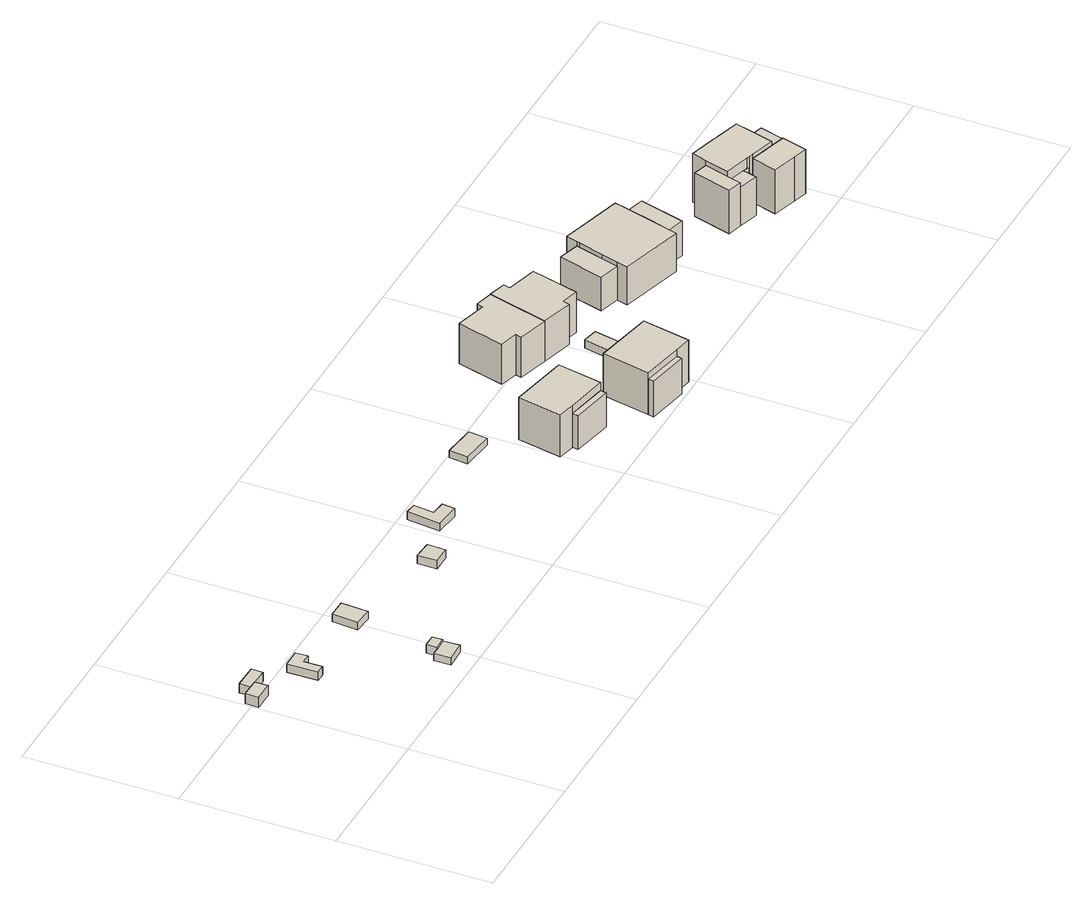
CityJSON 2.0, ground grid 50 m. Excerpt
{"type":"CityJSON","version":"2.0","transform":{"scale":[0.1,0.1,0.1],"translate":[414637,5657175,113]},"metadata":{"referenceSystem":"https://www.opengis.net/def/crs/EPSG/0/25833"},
"CityObjects":{
"building1":{"type":"Building","attributes":{"Dachtyp_tdc":"tdcFreeFormRoof","Gemeindeschluessel":14612000,"Dachneigung":38.7,"QualitaetDacherkennung":71,"Geometrietyp2DReferenz":"3000","measuredHeight":4.62,"function":"31001_9998","roofType":"5000"},"geometry":[{"type":"Solid","lod":"1","boundaries":[[[[0,1,2,3]],[[4,5,6,7]],[[3,5,4,0]],[[2,6,5,3]],[[1,7,6,2]],[[0,4,7,1]]]]}]},
"building2":{"type":"Building","attributes":{"Dachtyp_tdc":"tdcPolyFlatRoof","Gemeindeschluessel":14612000,"Dachneigung":3.55,"QualitaetDacherkennung":75,"Geometrietyp2DReferenz":"3000","measuredHeight":3.56,"function":"31001_9998","roofType":"2100"},"geometry":[{"type":"Solid","lod":"1","boundaries":[[[[8,9,10,11,12]],[[13,14,15,16,17]],[[12,14,13,8]],[[11,15,14,12]],[[10,16,15,11]],[[9,17,16,10]],[[8,13,17,9]]]]}]},
"building3":{"type":"Building","attributes":{"Dachtyp_tdc":"tdcFreeFormRoof","Gemeindeschluessel":14612000,"Dachneigung":17.4,"QualitaetDacherkennung":58,"Geometrietyp2DReferenz":"3000","measuredHeight":3.34,"function":"31001_9998","roofType":"5000"},"geometry":[{"type":"Solid","lod":"1","boundaries":[[[[18,19,20,21,22,23]],[[24,25,26,27,28,29]],[[23,25,24,18]],[[22,26,25,23]],[[21,27,26,22]],[[20,28,27,21]],[[19,29,28,20]],[[18,24,29,19]]]]}]},
"building4":{"type":"Building","attributes":{"Gemeindeschluessel":14612000,"Geometrietyp2DReferenz":"3000","function":"31001_9998","roofType":"9999"},"children":["building4-1","building4-2"]},
"building4-1":{"type":"BuildingPart","attributes":{"Dachtyp_tdc":"tdcGableRoof","Dachneigung":11.29,"QualitaetDacherkennung":55,"Geometrietyp2DReferenz":"3000","measuredHeight":3.39,"roofType":"3100"},"parents":["building4"],"geometry":[{"type":"Solid","lod":"1","boundaries":[[[[30,31,32,33]],[[34,35,36,37]],[[33,35,34,30]],[[32,36,35,33]],[[31,37,36,32]],[[30,34,37,31]]]]}]},
"building4-2":{"type":"BuildingPart","attributes":{"Dachtyp_tdc":"tdcPolyFlatRoof","Dachneigung":14.03,"QualitaetDacherkennung":72,"Geometrietyp2DReferenz":"3000","measuredHeight":3.42,"roofType":"2100"},"parents":["building4"],"geometry":[{"type":"Solid","lod":"1","boundaries":[[[[38,39,40,41,42]],[[43,34,37,44,45]],[[42,34,43,38]],[[41,37,34,42]],[[40,44,37,41]],[[39,45,44,40]],[[38,43,45,39]]]]}]},
"building5":{"type":"Building","attributes":{"Dachtyp_tdc":"tdcGableRoof","Gemeindeschluessel":14612000,"Dachneigung":10.22,"QualitaetDacherkennung":71,"Geometrietyp2DReferenz":"3000","measuredHeight":3.08,"function":"31001_9998","roofType":"3100"},"geometry":[{"type":"Solid","lod":"1","boundaries":[[[[46,47,48,49]],[[50,51,52,53]],[[49,51,50,46]],[[48,52,51,49]],[[47,53,52,48]],[[46,50,53,47]]]]}]},
"building6":{"type":"Building","attributes":{"Dachtyp_tdc":"tdcPolyFlatRoof","Gemeindeschluessel":14612000,"Dachneigung":5.16,"QualitaetDacherkennung":87,"Geometrietyp2DReferenz":"3000","measuredHeight":3.17,"function":"31001_9998","roofType":"2100"},"geometry":[{"type":"Solid","lod":"1","boundaries":[[[[54,55,56,57]],[[58,59,60,61]],[[57,59,58,54]],[[56,60,59,57]],[[55,61,60,56]],[[54,58,61,55]]]]}]},
"building7":{"type":"Building","attributes":{"Dachtyp_tdc":"tdcFreeFormRoof","Gemeindeschluessel":14612000,"Dachneigung":10.49,"QualitaetDacherkennung":47,"Geometrietyp2DReferenz":"3000","measuredHeight":3.52,"function":"31001_9998","roofType":"5000"},"geometry":[{"type":"Solid","lod":"1","boundaries":[[[[62,63,64,65,66,67]],[[68,69,70,71,72,73]],[[67,69,68,62]],[[66,70,69,67]],[[65,71,70,66]],[[64,72,71,65]],[[63,73,72,64]],[[62,68,73,63]]]]}]},
"building8":{"type":"Building","attributes":{"Dachtyp_tdc":"tdcPolyFlatRoof","Gemeindeschluessel":14612000,"Dachneigung":0,"QualitaetDacherkennung":71,"Geometrietyp2DReferenz":"3000","measuredHeight":2.48,"function":"31001_9998","roofType":"1000"},"geometry":[{"type":"Solid","lod":"1","boundaries":[[[[74,75,76,77]],[[78,79,80,81]],[[77,79,78,74]],[[76,80,79,77]],[[75,81,80,76]],[[74,78,81,75]]]]}]},
"building9":{"type":"Building","attributes":{"Gemeindeschluessel":14612000,"Geometrietyp2DReferenz":"3000","function":"31001_9998","roofType":"9999"},"children":["building9-1","building9-2"]},
"building9-1":{"type":"BuildingPart","attributes":{"Dachtyp_tdc":"tdcFreeFormRoof","Dachneigung":55.28,"QualitaetDacherkennung":6,"Geometrietyp2DReferenz":"3000","measuredHeight":12.89,"roofType":"5000"},"parents":["building9"],"geometry":[{"type":"Solid","lod":"1","boundaries":[[[[82,83,84,85]],[[86,87,88,89]],[[85,87,86,82]],[[84,88,87,85]],[[83,89,88,84]],[[82,86,89,83]]]]}]},
"building9-2":{"type":"BuildingPart","attributes":{"Dachtyp_tdc":"tdcHipRoof","Dachneigung":12.16,"QualitaetDacherkennung":84,"Geometrietyp2DReferenz":"3000","measuredHeight":15.83,"roofType":"3200"},"parents":["building9"],"geometry":[{"type":"Solid","lod":"1","boundaries":[[[[90,91,92,93,94]],[[95,88,87,96,97]],[[94,88,95,90]],[[93,87,88,94]],[[92,96,87,93]],[[91,97,96,92]],[[90,95,97,91]]]]}]},
"building10":{"type":"Building","attributes":{"Gemeindeschluessel":14612000,"Geometrietyp2DReferenz":"3000","function":"31001_9998","roofType":"9999"},"children":["building10-1","building10-2"]},
"building10-1":{"type":"BuildingPart","attributes":{"Dachtyp_tdc":"tdcHipRoof","Dachneigung":12,"QualitaetDacherkennung":77,"Geometrietyp2DReferenz":"3000","measuredHeight":15.8,"roofType":"3200"},"parents":["building10"],"geometry":[{"type":"Solid","lod":"1","boundaries":[[[[98,99,100,101,102]],[[103,104,105,106,107]],[[102,104,103,98]],[[101,105,104,102]],[[100,106,105,101]],[[99,107,106,100]],[[98,103,107,99]]]]}]},
"building10-2":{"type":"BuildingPart","attributes":{"Dachtyp_tdc":"tdcFreeFormRoof","Dachneigung":69.5,"QualitaetDacherkennung":18,"Geometrietyp2DReferenz":"3000","measuredHeight":14.09,"roofType":"5000"},"parents":["building10"],"geometry":[{"type":"Solid","lod":"1","boundaries":[[[[108,109,110,111]],[[103,112,113,104]],[[111,112,103,108]],[[110,113,112,111]],[[109,104,113,110]],[[108,103,104,109]]]]}]},
"building11":{"type":"Building","attributes":{"Dachtyp_tdc":"tdcFreeFormRoof","Gemeindeschluessel":14612000,"Dachneigung":34.05,"QualitaetDacherkennung":10,"Geometrietyp2DReferenz":"3000","measuredHeight":17.5,"function":"31001_9998","roofType":"5000"},"geometry":[{"type":"Solid","lod":"1","boundaries":[[[[114,115,116,117,118,119,120,121]],[[122,123,124,125,126,127,128,129]],[[121,123,122,114]],[[120,124,123,121]],[[119,125,124,120]],[[118,126,125,119]],[[117,127,126,118]],[[116,128,127,117]],[[115,129,128,116]],[[114,122,129,115]]]]}]},
"building12":{"type":"Building","attributes":{"Dachtyp_tdc":"tdcPolyFlatRoof","Gemeindeschluessel":14612000,"Dachneigung":4.95,"QualitaetDacherkennung":83,"Geometrietyp2DReferenz":"3000","measuredHeight":3.17,"function":"31001_9998","roofType":"2100"},"geometry":[{"type":"Solid","lod":"1","boundaries":[[[[130,131,132,133]],[[134,135,136,137]],[[133,135,134,130]],[[132,136,135,133]],[[131,137,136,132]],[[130,134,137,131]]]]}]},
"building13":{"type":"Building","attributes":{"Dachtyp_tdc":"tdcFreeFormRoof","Gemeindeschluessel":14612000,"Dachneigung":33.09,"QualitaetDacherkennung":10,"Geometrietyp2DReferenz":"3000","measuredHeight":18.16,"function":"31001_9998","roofType":"5000"},"geometry":[{"type":"Solid","lod":"1","boundaries":[[[[138,139,140,141,142,143,144,145]],[[146,128,127,147,148,149,150,151]],[[145,128,146,138]],[[144,127,128,145]],[[143,147,127,144]],[[142,148,147,143]],[[141,149,148,142]],[[140,150,149,141]],[[139,151,150,140]],[[138,146,151,139]]]]}]},
"building14":{"type":"Building","attributes":{"Gemeindeschluessel":14612000,"Geometrietyp2DReferenz":"3000","function":"31001_9998","roofType":"9999"},"children":["building14-1","building14-2","building14-3"]},
"building14-1":{"type":"BuildingPart","attributes":{"Dachtyp_tdc":"tdcCutGableRoof","Dachneigung":0.098,"QualitaetDacherkennung":15,"Geometrietyp2DReferenz":"3000","measuredHeight":14.91,"roofType":"9999"},"parents":["building14"],"geometry":[{"type":"Solid","lod":"1","boundaries":[[[[152,153,154,155]],[[156,157,158,159]],[[155,157,156,152]],[[154,158,157,155]],[[153,159,158,154]],[[152,156,159,153]]]]}]},
"building14-2":{"type":"BuildingPart","attributes":{"Dachtyp_tdc":"tdcPolyFlatRoof","Dachneigung":0,"QualitaetDacherkennung":35,"Geometrietyp2DReferenz":"3000","measuredHeight":12.03,"roofType":"1000"},"parents":["building14"],"geometry":[{"type":"Solid","lod":"1","boundaries":[[[[160,161,162,163,164]],[[165,166,167,168,169]],[[164,166,165,160]],[[163,167,166,164]],[[162,168,167,163]],[[161,169,168,162]],[[160,165,169,161]]]]}]},
"building14-3":{"type":"BuildingPart","attributes":{"Dachtyp_tdc":"tdcCutGableRoof","Dachneigung":25.61,"QualitaetDacherkennung":38,"Geometrietyp2DReferenz":"3000","measuredHeight":17.74,"roofType":"9999"},"parents":["building14"],"geometry":[{"type":"Solid","lod":"1","boundaries":[[[[170,171,172,173,174,175,176,177,178,179,180,181,182]],[[167,183,184,156,185,186,159,187,188,169,168,189,190]],[[181,183,167,182]],[[180,184,183,181]],[[179,156,184,180]],[[178,185,156,179]],[[177,186,185,178]],[[176,159,186,177]],[[175,187,159,176]],[[174,188,187,175]],[[173,169,188,174]],[[172,168,169,173]],[[171,189,168,172]],[[170,190,189,171]],[[182,167,190,170]]]]}]},
"building15":{"type":"Building","attributes":{"Gemeindeschluessel":14612000,"Geometrietyp2DReferenz":"3000","function":"31001_9998","roofType":"9999"},"children":["building15-1","building15-2","building15-3","building15-4","building15-5"]},
"building15-1":{"type":"BuildingPart","attributes":{"Dachtyp_tdc":"tdcPolyFlatRoof","Dachneigung":4.22,"QualitaetDacherkennung":36,"Geometrietyp2DReferenz":"3000","measuredHeight":15.57,"roofType":"2100"},"parents":["building15"],"geometry":[{"type":"Solid","lod":"1","boundaries":[[[[191,192,193,194,195]],[[196,197,198,199,200]],[[195,196,200,191]],[[194,197,196,195]],[[193,198,197,194]],[[192,199,198,193]],[[191,200,199,192]]]]}]},
"building15-2":{"type":"BuildingPart","attributes":{"Dachtyp_tdc":"tdcPolyFlatRoof","Dachneigung":4.6,"QualitaetDacherkennung":53,"Geometrietyp2DReferenz":"3000","measuredHeight":15.59,"roofType":"2100"},"parents":["building15"],"geometry":[{"type":"Solid","lod":"1","boundaries":[[[[201,202,203,204]],[[205,206,207,208]],[[204,206,205,201]],[[203,207,206,204]],[[202,208,207,203]],[[201,205,208,202]]]]}]},
"building15-3":{"type":"BuildingPart","attributes":{"Dachtyp_tdc":"tdcPolyFlatRoof","Dachneigung":4.69,"QualitaetDacherkennung":42,"Geometrietyp2DReferenz":"3000","measuredHeight":16.26,"roofType":"2100"},"parents":["building15"],"geometry":[{"type":"Solid","lod":"1","boundaries":[[[[209,210,211,212,213]],[[214,207,215,216,217]],[[213,207,214,209]],[[212,215,207,213]],[[211,216,215,212]],[[210,217,216,211]],[[209,214,217,210]]]]}]},
"building15-4":{"type":"BuildingPart","attributes":{"Dachtyp_tdc":"tdcGableRoof","Dachneigung":21.12,"QualitaetDacherkennung":19,"Geometrietyp2DReferenz":"3000","measuredHeight":19.09,"roofType":"3100"},"parents":["building15"],"geometry":[{"type":"Solid","lod":"1","boundaries":[[[[218,219,220,221,222,223,224,225,226,227,228,229]],[[205,208,214,230,231,232,200,233,234,235,236,237]],[[229,208,205,218]],[[228,214,208,229]],[[227,230,214,228]],[[226,231,230,227]],[[225,232,231,226]],[[224,200,232,225]],[[223,233,200,224]],[[222,234,233,223]],[[221,235,234,222]],[[220,236,235,221]],[[219,237,236,220]],[[218,205,237,219]]]]}]},
"building15-5":{"type":"BuildingPart","attributes":{"Dachtyp_tdc":"tdcGableRoof","Dachneigung":54.07,"QualitaetDacherkennung":16,"Geometrietyp2DReferenz":"3000","measuredHeight":15.77,"roofType":"3100"},"parents":["building15"],"geometry":[{"type":"Solid","lod":"1","boundaries":[[[[238,239,240,241,242,243,244,245]],[[246,247,248,249,197,250,232,231]],[[245,247,246,238]],[[244,248,247,245]],[[243,249,248,244]],[[242,197,249,243]],[[241,250,197,242]],[[240,232,250,241]],[[239,231,232,240]],[[238,246,231,239]]]]}]}
},
"vertices":[
[69,520,42],[6,521,42],[5,477,42],[69,477,42],[69,520,6],[69,477,6],[5,477,6],[6,521,6],
[45,521,40],[69,520,40],[125,519,40],[126,557,40],[46,558,40],[45,521,7],[46,558,7],[126,557,7],[125,519,7],[69,520,7],
[258,437,36],[257,477,36],[197,476,36],[199,377,36],[228,377,36],[227,436,36],[258,437,6],[227,436,6],[228,377,6],[199,377,6],[197,476,6],[257,477,6],
[454,115,35],[496,117,35],[495,151,35],[453,150,35],[454,115,5],[453,150,5],[495,151,5],[496,117,5],
[428,115,30],[430,60,30],[498,62,30],[496,117,30],[454,115,30],[428,115,5],[498,62,5],[430,60,5],
[481,463,31],[475,378,31],[537,373,31],[542,462,31],[481,463,4],[542,462,4],[537,373,4],[475,378,4],
[905,354,35],[842,358,35],[843,295,35],[902,294,35],[905,354,6],[902,294,6],[843,295,6],[842,358,6],
[1019,368,31],[1104,358,31],[1109,400,31],[1061,406,31],[1069,473,31],[1032,477,31],[1019,368,3],[1032,477,3],[1069,473,3],[1061,406,3],[1109,400,3],[1104,358,3],
[1463,420,27],[1471,482,27],[1362,495,27],[1355,433,27],[1463,420,3],[1355,433,3],[1362,495,3],[1471,482,3],
[1545,168,130],[1681,141,130],[1685,161,130],[1549,188,130],[1545,168,9],[1549,188,9],[1685,161,9],[1681,141,9],
[1714,307,159],[1519,345,159],[1491,200,159],[1549,188,159],[1685,161,159],[1714,307,9],[1491,200,9],[1519,345,9],
[1924,29,158],[1983,18,158],[2015,175,158],[1819,214,158],[1787,57,158],[1924,29,9],[1787,57,9],[1819,214,9],[2015,175,9],[1983,18,9],
[1924,29,136],[1787,57,136],[1783,37,136],[1920,10,136],[1920,10,9],[1783,37,9],
[1806,487,152],[1800,466,152],[1901,438,152],[1956,637,152],[1898,652,152],[1892,631,152],[1788,659,152],[1746,504,152],[1806,487,9],[1746,504,9],[1788,659,9],[1892,631,9],[1898,652,9],[1956,637,9],[1901,438,9],[1800,466,9],
[2037,240,39],[2058,350,39],[2008,360,39],[1986,250,39],[2037,240,10],[1986,250,10],[2008,360,10],[2058,350,10],
[2006,409,153],[2012,431,153],[2069,415,153],[2111,571,153],[2008,599,153],[2014,621,153],[1956,637,153],[1901,438,153],[2006,409,9],[2014,621,9],[2008,599,9],[2111,571,9],[2069,415,9],[2012,431,9],
[2519,465,129],[2477,316,129],[2546,297,129],[2588,446,129],[2519,465,7],[2588,446,7],[2546,297,7],[2477,316,7],
[2199,395,127],[2267,376,127],[2267,375,127],[2309,524,127],[2240,544,127],[2199,395,7],[2240,544,7],[2309,524,7],[2267,375,7],[2267,376,7],
[2306,513,143],[2283,431,143],[2267,375,143],[2267,376,143],[2257,339,143],[2467,280,143],[2477,316,143],[2493,372,143],[2516,454,143],[2519,465,143],[2529,502,143],[2320,561,143],[2309,524,143],[2320,561,7],[2529,502,7],[2516,454,7],[2493,372,7],[2467,280,7],[2257,339,7],[2283,431,7],[2306,513,7],
[2786,332,160],[2738,346,160],[2701,218,160],[2749,205,160],[2762,249,160],[2762,249,6],[2749,205,6],[2701,218,6],[2738,346,6],[2786,332,6],
[2973,278,160],[2950,198,160],[2998,184,160],[3021,264,160],[2973,278,6],[3021,264,6],[2998,184,6],[2950,198,6],
[2870,221,163],[2846,138,163],[2927,114,163],[2974,101,163],[2998,184,163],[2870,221,6],[2974,101,6],[2927,114,6],[2846,138,6],
[2973,278,178],[2987,327,178],[2907,350,178],[2896,354,178],[2885,357,178],[2800,381,178],[2786,332,178],[2763,252,178],[2848,228,178],[2858,225,178],[2870,221,178],[2950,198,178],[2858,225,6],[2848,228,6],[2763,252,6],[2800,381,6],[2885,357,6],[2896,354,6],[2907,350,6],[2987,327,6],
[2847,224,144],[2848,228,144],[2763,252,144],[2757,232,144],[2749,205,144],[2815,185,144],[2823,213,144],[2827,230,144],[2847,224,6],[2827,230,6],[2823,213,6],[2815,185,6],[2757,232,6]
]}
